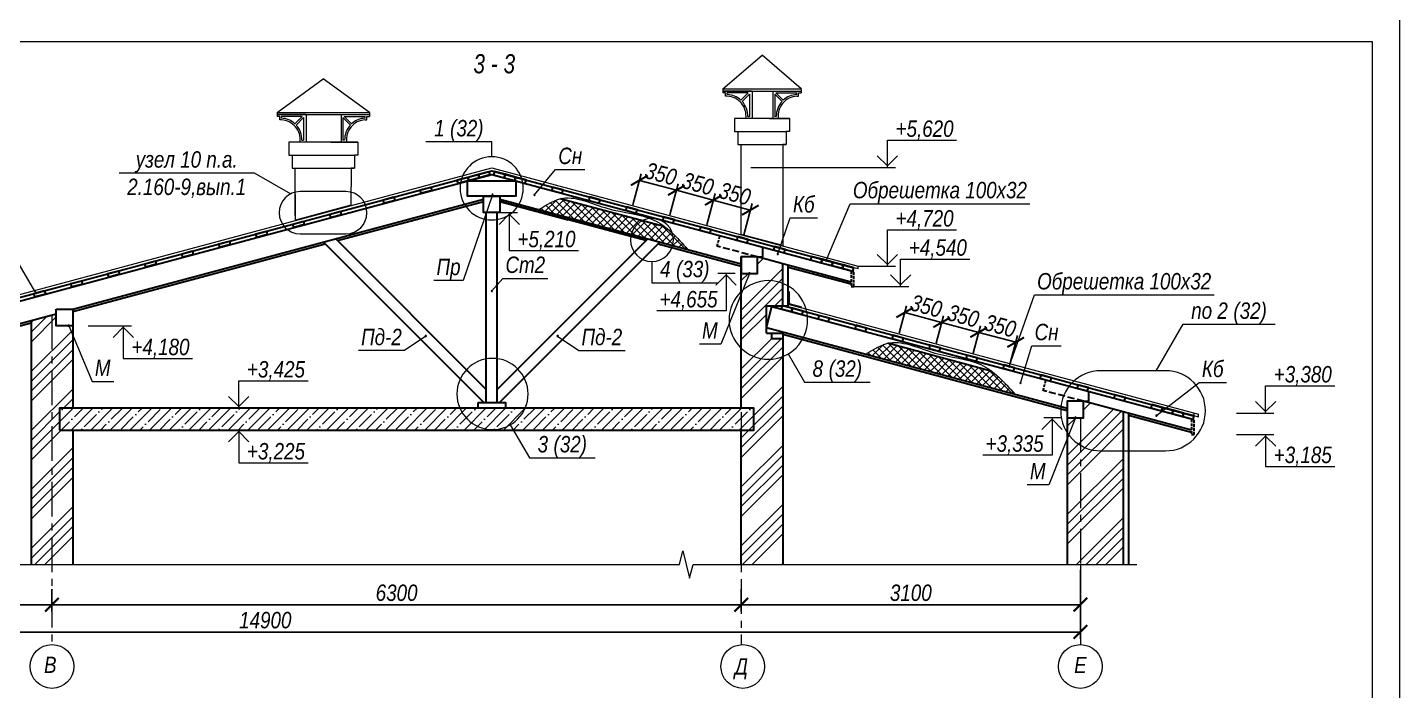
# Model space of a CAD drawing. Header units: millimetres. Extents: x 1582001 to 3303937, y 226471 to 491235.
# Drawn here: x 1892918 to 1918000, y 308583 to 320700 of the extents above; entities that cross this region are included whole.
import ezdxf
from ezdxf.enums import TextEntityAlignment as Align

# ---------------------------------------------------------------- set-up
doc = ezdxf.new("R2010")
doc.units = ezdxf.units.MM
doc.linetypes.add('CENTER', pattern=[50.8, 31.75, -6.35, 6.35, -6.35])
doc.linetypes.add('gost5', pattern=[7, 5, -2, 0])
doc.layers.get('Defpoints').update_dxf_attribs({"color": 255, "lineweight": 30})
doc.layers.add('Spezifikazia', color=250, linetype='Continuous')
for name, color, linetype, lineweight in [('Оси', 251, 'CENTER', 9), ('Размеры', 7, 'Continuous', 18), ('Стены', 244, 'Continuous', 30), ('тонкие', 163, 'Continuous', 20)]:
    doc.layers.add(name, color=color, linetype=linetype, lineweight=lineweight)
doc.styles.add('GOST 2.304', font='ARIALNI.TTF', dxfattribs={"width": 0.98, "height": 300})
doc.styles.get("Standard").update_dxf_attribs({"font": 'ARIALNI.TTF', "height": 300})
doc.styles.add('STYLE1', font='ARIALNI.TTF', dxfattribs={"height": 300})
doc.styles.add('Текст', font='ARIALNI.TTF')
doc.dimstyles.new('х2', dxfattribs={"dimscale": 100, "dimtxt": 2.5, "dimasz": 2.5, "dimexe": 1.25, "dimexo": 0.625, "dimtad": 1, "dimdec": 0, "dimlfac": 0.5, "dimtxsty": 'Standard', "dimblk": 'ARCHTICK', "dimcen": 2.5, "dimadec": 0, "dimazin": 0, "dimtfac": 1, "dimtdec": 0, "dimtmove": 0, "dimatfit": 3, "dimfxl": 0, "dimarcsym": 0})
pattern_1 = [(45, (479968.7, 46915.2), (-538.81537, 538.81537), []), (45, (480148.3, 46915.2), (-538.81537, 538.81537), []), (45, (480327.9, 46915.2), (-538.81537, 538.81537), []), (45, (480507.5, 46915.2), (-538.81537, 538.81537), [])]

# ---------------------------------------------------------------- blocks, each defined once
blk = doc.blocks.new('_ArchTick')
at = {"color": 0, "linetype": 'ByBlock', "const_width": 0.15}
blk.add_lwpolyline([(-0.5, -0.5), (0.5, 0.5)], dxfattribs=at)
blk = doc.blocks.new('*D1849')
at = {"layer": 'Defpoints', "color": 0, "lineweight": -3, "ltscale": 100, "transparency": 16777216}
for p in [(1885966, 310777), (1893366, 310497), (1893366, 310152)]:
    blk.add_point(p, dxfattribs=at)
at = {"layer": 'Размеры', "color": 0, "lineweight": -2, "ltscale": 100, "transparency": 16777216}
for p, q in [((1885966, 310715), (1885966, 310027)), ((1893366, 310434), (1893366, 310027)), ((1885966, 310152), (1893366, 310152))]:
    blk.add_line(p, q, dxfattribs=at)
at = {"layer": 'Размеры', "color": 0, "lineweight": -2, "ltscale": 100, "transparency": 16777216, "xscale": 250, "yscale": 250, "zscale": 250, "rotation": 180}
blk.add_blockref('_ArchTick', (1885966, 310152), dxfattribs=at)
at = {"layer": 'Размеры', "color": 0, "lineweight": -2, "ltscale": 100, "transparency": 16777216, "xscale": 250, "yscale": 250, "zscale": 250}
blk.add_blockref('_ArchTick', (1893366, 310152), dxfattribs=at)
at = {"layer": 'Размеры', "color": 0, "ltscale": 100, "transparency": 16777216, "insert": (1889666, 310368), "char_height": 300, "attachment_point": 5}
blk.add_mtext('3700', dxfattribs=at)
blk = doc.blocks.new('*D1850')
at = {"layer": 'Defpoints', "color": 0, "lineweight": -3, "ltscale": 100, "transparency": 16777216}
for p in [(1893366, 310497), (1905966, 310497), (1905966, 310152)]:
    blk.add_point(p, dxfattribs=at)
at = {"layer": 'Размеры', "color": 0, "lineweight": -2, "ltscale": 100, "transparency": 16777216}
for p, q in [((1893366, 310434), (1893366, 310027)), ((1905966, 310434), (1905966, 310027)), ((1893366, 310152), (1905966, 310152))]:
    blk.add_line(p, q, dxfattribs=at)
at = {"layer": 'Размеры', "color": 0, "lineweight": -2, "ltscale": 100, "transparency": 16777216, "xscale": 250, "yscale": 250, "zscale": 250, "rotation": 180}
blk.add_blockref('_ArchTick', (1893366, 310152), dxfattribs=at)
at = {"layer": 'Размеры', "color": 0, "lineweight": -2, "ltscale": 100, "transparency": 16777216, "xscale": 250, "yscale": 250, "zscale": 250}
blk.add_blockref('_ArchTick', (1905966, 310152), dxfattribs=at)
at = {"layer": 'Размеры', "color": 0, "ltscale": 100, "transparency": 16777216, "insert": (1899666, 310368), "char_height": 300, "attachment_point": 5}
blk.add_mtext('6300', dxfattribs=at)
blk = doc.blocks.new('*D1851')
at = {"layer": 'Defpoints', "color": 0, "lineweight": -3, "ltscale": 100, "transparency": 16777216}
for p in [(1912166, 310851), (1905966, 310497), (1912166, 310152)]:
    blk.add_point(p, dxfattribs=at)
at = {"layer": 'Размеры', "color": 0, "lineweight": -2, "ltscale": 100, "transparency": 16777216}
for p, q in [((1912166, 310788), (1912166, 310027)), ((1905966, 310434), (1905966, 310027)), ((1905966, 310152), (1912166, 310152))]:
    blk.add_line(p, q, dxfattribs=at)
at = {"layer": 'Размеры', "color": 0, "lineweight": -2, "ltscale": 100, "transparency": 16777216, "xscale": 250, "yscale": 250, "zscale": 250, "rotation": 180}
blk.add_blockref('_ArchTick', (1905966, 310152), dxfattribs=at)
at = {"layer": 'Размеры', "color": 0, "lineweight": -2, "ltscale": 100, "transparency": 16777216, "xscale": 250, "yscale": 250, "zscale": 250}
blk.add_blockref('_ArchTick', (1912166, 310152), dxfattribs=at)
at = {"layer": 'Размеры', "color": 0, "ltscale": 100, "transparency": 16777216, "insert": (1909066, 310368), "char_height": 300, "attachment_point": 5}
blk.add_mtext('3100', dxfattribs=at)
blk = doc.blocks.new('*D1852')
at = {"layer": 'Defpoints', "color": 0, "lineweight": -3, "ltscale": 100, "transparency": 16777216}
for p in [(1882366, 310381), (1912166, 310381), (1882366, 309652)]:
    blk.add_point(p, dxfattribs=at)
at = {"layer": 'Размеры', "color": 0, "lineweight": -2, "ltscale": 100, "transparency": 16777216}
for p, q in [((1882366, 310319), (1882366, 309527)), ((1912166, 310319), (1912166, 309527)), ((1912166, 309652), (1882366, 309652))]:
    blk.add_line(p, q, dxfattribs=at)
at = {"layer": 'Размеры', "color": 0, "lineweight": -2, "ltscale": 100, "transparency": 16777216, "xscale": 250, "yscale": 250, "zscale": 250, "rotation": 180}
blk.add_blockref('_ArchTick', (1882366, 309652), dxfattribs=at)
at = {"layer": 'Размеры', "color": 0, "lineweight": -2, "ltscale": 100, "transparency": 16777216, "xscale": 250, "yscale": 250, "zscale": 250}
blk.add_blockref('_ArchTick', (1912166, 309652), dxfattribs=at)
at = {"layer": 'Размеры', "color": 0, "ltscale": 100, "transparency": 16777216, "insert": (1897266, 309868), "char_height": 300, "attachment_point": 5}
blk.add_mtext('14900', dxfattribs=at)
blk = doc.blocks.new('*D1856')
at = {"layer": 'Defpoints', "color": 0, "lineweight": -3, "ltscale": 100, "transparency": 16777216}
for p in [(1904780, 317724), (1904644, 317214), (1905320, 317033)]:
    blk.add_point(p, dxfattribs=at)
at = {"layer": 'Размеры', "color": 0, "lineweight": -2, "ltscale": 100, "transparency": 16777216}
for p, q in [((1904660, 317275), (1904812, 317845)), ((1905456, 317543), (1904780, 317724)), ((1905336, 317093), (1905489, 317663))]:
    blk.add_line(p, q, dxfattribs=at)
at = {"layer": 'Размеры', "color": 0, "lineweight": -2, "ltscale": 100, "transparency": 16777216, "xscale": 250, "yscale": 250, "zscale": 250}
for p, rotation in [((1904780, 317724), 164.9999999999682), ((1905456, 317543), 344.9999999999682)]:
    blk.add_blockref('_ArchTick', p, dxfattribs=dict(at, rotation=rotation))
at = {"layer": 'Размеры', "color": 0, "ltscale": 100, "transparency": 16777216, "insert": (1905174, 317842), "char_height": 300, "attachment_point": 5, "rotation": 345}
blk.add_mtext('350', dxfattribs=at)
blk = doc.blocks.new('*D1857')
at = {"layer": 'Defpoints', "color": 0, "lineweight": -3, "ltscale": 100, "transparency": 16777216}
for p in [(1904104, 317905), (1903967, 317395), (1904644, 317214)]:
    blk.add_point(p, dxfattribs=at)
at = {"layer": 'Размеры', "color": 0, "lineweight": -2, "ltscale": 100, "transparency": 16777216}
for p, q in [((1903984, 317456), (1904136, 318026)), ((1904780, 317724), (1904104, 317905)), ((1904660, 317275), (1904812, 317845))]:
    blk.add_line(p, q, dxfattribs=at)
at = {"layer": 'Размеры', "color": 0, "lineweight": -2, "ltscale": 100, "transparency": 16777216, "xscale": 250, "yscale": 250, "zscale": 250}
for p, rotation in [((1904104, 317905), 164.9999999999682), ((1904780, 317724), 344.9999999999682)]:
    blk.add_blockref('_ArchTick', p, dxfattribs=dict(at, rotation=rotation))
at = {"layer": 'Размеры', "color": 0, "ltscale": 100, "transparency": 16777216, "insert": (1904498, 318023), "char_height": 300, "attachment_point": 5, "rotation": 345}
blk.add_mtext('350', dxfattribs=at)
blk = doc.blocks.new('*D1858')
at = {"layer": 'Defpoints', "color": 0, "lineweight": -3, "ltscale": 100, "transparency": 16777216}
for p in [(1906132, 317362), (1905320, 317033), (1905996, 316852)]:
    blk.add_point(p, dxfattribs=at)
at = {"layer": 'Размеры', "color": 0, "lineweight": -2, "ltscale": 100, "transparency": 16777216}
for p, q in [((1905336, 317093), (1905489, 317663)), ((1905456, 317543), (1906132, 317362)), ((1906012, 316912), (1906165, 317482))]:
    blk.add_line(p, q, dxfattribs=at)
at = {"layer": 'Размеры', "color": 0, "lineweight": -2, "ltscale": 100, "transparency": 16777216, "xscale": 250, "yscale": 250, "zscale": 250}
for p, rotation in [((1905456, 317543), 164.9999999999682), ((1906132, 317362), 344.9999999999682)]:
    blk.add_blockref('_ArchTick', p, dxfattribs=dict(at, rotation=rotation))
at = {"layer": 'Размеры', "color": 0, "ltscale": 100, "transparency": 16777216, "insert": (1905850, 317660), "char_height": 300, "attachment_point": 5, "rotation": 345}
blk.add_mtext('350', dxfattribs=at)
blk = doc.blocks.new('*D1859')
at = {"layer": 'Defpoints', "color": 0, "lineweight": -3, "ltscale": 100, "transparency": 16777216}
for p in [(1908954, 315490), (1908836, 315051), (1909513, 314869)]:
    blk.add_point(p, dxfattribs=at)
at = {"layer": 'Размеры', "color": 0, "lineweight": -2, "ltscale": 100, "transparency": 16777216}
for p, q in [((1908853, 315111), (1908987, 315611)), ((1909630, 315309), (1908954, 315490)), ((1909529, 314930), (1909663, 315430))]:
    blk.add_line(p, q, dxfattribs=at)
at = {"layer": 'Размеры', "color": 0, "lineweight": -2, "ltscale": 100, "transparency": 16777216, "xscale": 250, "yscale": 250, "zscale": 250}
for p, rotation in [((1908954, 315490), 164.9999999999682), ((1909630, 315309), 344.9999999999682)]:
    blk.add_blockref('_ArchTick', p, dxfattribs=dict(at, rotation=rotation))
at = {"layer": 'Размеры', "color": 0, "ltscale": 100, "transparency": 16777216, "insert": (1909348, 315608), "char_height": 300, "attachment_point": 5, "rotation": 345}
blk.add_mtext('350', dxfattribs=at)
blk = doc.blocks.new('*D1860')
at = {"layer": 'Defpoints', "color": 0, "lineweight": -3, "ltscale": 100, "transparency": 16777216}
for p in [(1910307, 315128), (1909513, 314869), (1910189, 314688)]:
    blk.add_point(p, dxfattribs=at)
at = {"layer": 'Размеры', "color": 0, "lineweight": -2, "ltscale": 100, "transparency": 16777216}
for p, q in [((1909529, 314930), (1909663, 315430)), ((1909630, 315309), (1910307, 315128)), ((1910205, 314749), (1910339, 315249))]:
    blk.add_line(p, q, dxfattribs=at)
at = {"layer": 'Размеры', "color": 0, "lineweight": -2, "ltscale": 100, "transparency": 16777216, "xscale": 250, "yscale": 250, "zscale": 250}
for p, rotation in [((1909630, 315309), 164.9999999999682), ((1910307, 315128), 344.9999999999682)]:
    blk.add_blockref('_ArchTick', p, dxfattribs=dict(at, rotation=rotation))
at = {"layer": 'Размеры', "color": 0, "ltscale": 100, "transparency": 16777216, "insert": (1910024, 315427), "char_height": 300, "attachment_point": 5, "rotation": 345}
blk.add_mtext('350', dxfattribs=at)
blk = doc.blocks.new('*D1861')
at = {"layer": 'Defpoints', "color": 0, "lineweight": -3, "ltscale": 100, "transparency": 16777216}
for p in [(1910983, 314947), (1910189, 314688), (1910865, 314507)]:
    blk.add_point(p, dxfattribs=at)
at = {"layer": 'Размеры', "color": 0, "lineweight": -2, "ltscale": 100, "transparency": 16777216}
for p, q in [((1910205, 314749), (1910339, 315249)), ((1910307, 315128), (1910983, 314947)), ((1910881, 314567), (1911015, 315068))]:
    blk.add_line(p, q, dxfattribs=at)
at = {"layer": 'Размеры', "color": 0, "lineweight": -2, "ltscale": 100, "transparency": 16777216, "xscale": 250, "yscale": 250, "zscale": 250}
for p, rotation in [((1910307, 315128), 164.9999999999682), ((1910983, 314947), 344.9999999999682)]:
    blk.add_blockref('_ArchTick', p, dxfattribs=dict(at, rotation=rotation))
at = {"layer": 'Размеры', "color": 0, "ltscale": 100, "transparency": 16777216, "insert": (1910700, 315246), "char_height": 300, "attachment_point": 5, "rotation": 345}
blk.add_mtext('350', dxfattribs=at)

msp = doc.modelspace()

# ---------------------------------------------------------------- hatches: boundary and pattern name
at = {"layer": 'Размеры', "ltscale": 100}
h = msp.add_hatch(dxfattribs=at)
h.set_pattern_fill('ANSI37', color=256, scale=30, style=0)
h.set_pattern_definition([(45, (479968.71, 46915.17), (-67.351921, 67.351921), []), (135, (479968.71, 46915.17), (-67.351921, -67.351921), [])])
edge = h.paths.add_edge_path()
edge.add_spline(control_points=[(1902674.8, 317572), (1902535.4, 317541.2), (1902400.9, 317458.5), (1902266.8, 317370.7)], knot_values=[50.5074039, 50.5074039, 50.5074039, 50.5074039, 504.7910459, 504.7910459, 504.7910459, 504.7910459], degree=3, periodic=0)
edge.add_line((1902266.8, 317370.7), (1904985.7, 316642.1))
edge.add_spline(control_points=[(1904985.7, 316642.1), (1904849.9, 316801.5), (1904710.9, 316954), (1904554.2, 317068.3)], knot_values=[2474.2385303, 2474.2385303, 2474.2385303, 2474.2385303, 3072.2961011, 3072.2961011, 3072.2961011, 3072.2961011], degree=3, periodic=0)
edge.add_line((1904554.2, 317068.3), (1902674.8, 317572))
h = msp.add_hatch(dxfattribs=at)
h.set_pattern_fill('ANSI34', color=256, scale=40, style=0)
h.set_pattern_definition(pattern_1)
h.paths.add_polyline_path([(1906724.3, 315011.1), (1906524.3, 315011.1), (1906524.3, 315111.1), (1906425, 315111.1), (1906425, 315611.1), (1906725, 315611.1), (1906725, 316383.2), (1906265, 316506.4), (1906265, 316206.4), (1905965.6, 316206.4), (1905965.6, 313743.7), (1906195, 313743.7), (1906195, 313343.7), (1905965.6, 313343.7), (1905965.6, 310887.7), (1906724.3, 310887.7)])
h = msp.add_hatch(dxfattribs=at)
h.set_pattern_fill('ANSI34', color=256, scale=40, style=0)
h.set_pattern_definition(pattern_1)
h.paths.add_polyline_path([(1893365.6, 310887.7), (1893745.6, 310887.7), (1893745.6, 313343.7), (1893505.6, 313343.7), (1893505.6, 313743.7), (1893745.6, 313743.7), (1893745.6, 315249.3), (1893445.6, 315249.3), (1893445.6, 315468.9), (1893365.6, 315447.5)])
h.paths.add_polyline_path([(1893365.6, 315447.5), (1892986.3, 315345.8), (1892986.3, 310887.7), (1893365.6, 310887.7)])
h = msp.add_hatch(dxfattribs=at)
h.set_pattern_fill('ANSI37', color=256, scale=30, style=0)
h.set_pattern_definition([(45, (485947.59, 44273.09), (-67.351921, 67.351921), []), (135, (485947.59, 44273.09), (-67.351921, -67.351921), [])])
edge = h.paths.add_edge_path()
edge.add_spline(control_points=[(1908653.7, 314930), (1908514.3, 314899.1), (1908379.8, 314816.4), (1908245.7, 314728.6)], knot_values=[50.5074039, 50.5074039, 50.5074039, 50.5074039, 504.7910459, 504.7910459, 504.7910459, 504.7910459], degree=3, periodic=0)
edge.add_line((1908245.7, 314728.6), (1910964.6, 314000.1))
edge.add_spline(control_points=[(1910964.6, 314000.1), (1910828.8, 314159.4), (1910689.8, 314311.9), (1910533.1, 314426.3)], knot_values=[2474.2385303, 2474.2385303, 2474.2385303, 2474.2385303, 3072.2961011, 3072.2961011, 3072.2961011, 3072.2961011], degree=3, periodic=0)
edge.add_line((1910533.1, 314426.3), (1908653.7, 314930))
h = msp.add_hatch(dxfattribs=at)
h.set_pattern_fill('ANSI34', color=256, scale=40, style=0)
h.set_pattern_definition(pattern_1)
h.paths.add_polyline_path([(1912165.6, 310887.7), (1912945.6, 310887.7), (1912945.6, 313676.3), (1912225.6, 313869.2), (1912225.6, 313569.2), (1912165.6, 313569.2)])
h.paths.add_polyline_path([(1911925.6, 310887.7), (1912165.6, 310887.7), (1912165.6, 313569.2), (1911925.6, 313569.2)])
h = msp.add_hatch(dxfattribs=at)
h.set_pattern_fill('ANSI35', color=256, scale=40, style=0)
h.set_pattern_definition([(45, (479968.71, 46915.17), (-179.605122, 179.605122), []), (45, (480148.32, 46915.17), (-179.605122, 179.605122), [317.5, -63.5, 0, -63.5])])
h.paths.add_polyline_path([(1893505.6, 313743.7), (1893505.6, 313343.7), (1905965.6, 313343.7), (1905965.6, 313743.7)])
h.paths.add_polyline_path([(1905965.6, 313343.7), (1906195, 313343.7), (1906195, 313743.7), (1905965.6, 313743.7)])

# ---------------------------------------------------------------- linework, layer by layer
at = {"layer": 'Spezifikazia', "lineweight": 18, "ltscale": 500}
for points in [[(1876000.3, 320955), (1918000.3, 320955), (1918000.3, 291255.1), (1876000.3, 291255.1)], [(1878000.3, 291755.1), (1878000.3, 320444.9), (1917500.3, 320444.9), (1917500.3, 291755.1)]]:
    msp.add_lwpolyline(points, close=True, dxfattribs=at)
at = {"layer": 'Оси', "ltscale": 20}
for p, q in [((1905965.6, 315701), (1905965.6, 309423.4)), ((1893365.6, 315447.5), (1893365.6, 309423.4)), ((1912165.6, 313569.2), (1912165.6, 310887.2)), ((1912165.6, 310882.2), (1912165.6, 309423.4))]:
    msp.add_line(p, q, dxfattribs=at)
at = {"layer": 'Оси', "linetype": 'Continuous', "ltscale": 100}
for centre in [(1893365.6, 309023.4), (1893365.6, 309023.4), (1905994.4, 309023.4), (1905994.4, 309023.4), (1912165.6, 309023.4), (1912165.6, 309023.4)]:
    msp.add_circle(centre, 400, dxfattribs=at)
at = {"layer": 'Размеры', "lineweight": 5}
for p, q in [((1905631.8, 319578.2), (1906346.8, 320196)), ((1907061.8, 319578.2), (1906346.8, 320196)), ((1897480.7, 319146.3), (1898325.6, 319764.1)), ((1899170.6, 319146.3), (1898325.6, 319764.1)), ((1905631.8, 319578.2), (1907061.8, 319578.2)), ((1905631.8, 319578.2), (1905631.8, 319538.2)), ((1907061.8, 319578.2), (1907061.8, 319538.2)), ((1905631.8, 319538.2), (1906971.4, 319538.2)), ((1906164.2, 319538.2), (1905631.8, 319538.2)), ((1905631.8, 319538.2), (1905631.8, 319506.2)), ((1905679.9, 319506.2), (1905631.8, 319506.2)), ((1905679.9, 319442.2), (1905679.9, 319506.2)), ((1905711.9, 319442.2), (1905679.9, 319442.2)), ((1905711.9, 319442.2), (1905679.9, 319442.2)), ((1906093.5, 319506.2), (1905711.9, 319506.2)), ((1905711.9, 319474.2), (1905711.9, 319506.2)), ((1906093.5, 319506.2), (1905958.9, 319371.7)), ((1906116.2, 319483.6), (1905981.6, 319349.1)), ((1906116.2, 319483.6), (1906116.2, 319070.5)), ((1906164.2, 319538.2), (1906164.2, 319038.5)), ((1906529.4, 319538.2), (1907061.8, 319538.2)), ((1906551.4, 319038.5), (1906551.4, 319538.2)), ((1906577.4, 319483.6), (1906712, 319349.1)), ((1906577.4, 319483.6), (1906577.4, 319070.5)), ((1906600.1, 319506.2), (1906734.7, 319371.7)), ((1906600.1, 319506.2), (1906981.7, 319506.2)), ((1906981.7, 319474.2), (1906981.7, 319506.2)), ((1906981.7, 319442.2), (1907013.7, 319442.2)), ((1907013.7, 319506.2), (1907061.8, 319506.2)), ((1907013.7, 319442.2), (1907013.7, 319506.2)), ((1907061.8, 319538.2), (1907061.8, 319506.2)), ((1897480.7, 319146.3), (1899170.6, 319146.3)), ((1897480.7, 319146.3), (1897480.7, 319106.3)), ((1897480.7, 319106.3), (1899080.2, 319106.3)), ((1898013, 319106.3), (1897480.7, 319106.3)), ((1897480.7, 319106.3), (1897480.7, 319074.3)), ((1897528.7, 319074.3), (1897480.7, 319074.3)), ((1897528.7, 319010.3), (1897528.7, 319074.3)), ((1897942.4, 319074.3), (1897560.7, 319074.3)), ((1897560.7, 319042.3), (1897560.7, 319074.3)), ((1897942.4, 319074.3), (1897807.7, 318939.8)), ((1897965, 319051.7), (1897830.5, 318917.2)), ((1897965, 319051.7), (1897965, 318638.6)), ((1898013, 319106.3), (1898013, 318606.6)), ((1898638.3, 319106.3), (1899170.6, 319106.3)), ((1898660.2, 318606.6), (1898660.2, 319106.3)), ((1898686.3, 319051.7), (1898820.8, 318917.2)), ((1898686.3, 319051.7), (1898686.3, 318638.6)), ((1898708.9, 319074.3), (1898843.5, 318939.8)), ((1898708.9, 319074.3), (1899090.5, 319074.3)), ((1899090.5, 319042.3), (1899090.5, 319074.3)), ((1899122.5, 319074.3), (1899170.6, 319074.3)), ((1899122.5, 319010.3), (1899122.5, 319074.3)), ((1899170.6, 319146.3), (1899170.6, 319106.3)), ((1899170.6, 319106.3), (1899170.6, 319074.3)), ((1906086.3, 319070.5), (1906116.2, 319070.5)), ((1906605, 319070.5), (1906575.1, 319070.5)), ((1897560.7, 319010.3), (1897528.7, 319010.3)), ((1897560.7, 319010.3), (1897528.7, 319010.3)), ((1899090.5, 319010.3), (1899122.5, 319010.3)), ((1906164.2, 319038.5), (1906051.8, 319038.5)), ((1906527.1, 319038.5), (1906639.4, 319038.5)), ((1898954.5, 318606.6), (1897694.5, 318606.6)), ((1897694.5, 318606.6), (1897694.5, 318366.6)), ((1898013, 318606.6), (1897900.7, 318606.6)), ((1897935.1, 318638.6), (1897965, 318638.6)), ((1898636, 318606.6), (1898748.3, 318606.6)), ((1898713.8, 318638.6), (1898684, 318638.6)), ((1897694.5, 318366.6), (1898894.5, 318366.6)), ((1897754.5, 318366.6), (1897754.5, 318126.6)), ((1897754.5, 318126.6), (1898894.5, 318126.6)), ((1897814.5, 317261.6), (1897814.5, 318126.6))]:
    msp.add_line(p, q, dxfattribs=at)
at = {"layer": 'Размеры', "lineweight": 5, "ltscale": 100}
for p, q in [((1906845.6, 319038.5), (1905845.6, 319038.5)), ((1905845.6, 319038.5), (1905845.6, 318798.5)), ((1905845.6, 318798.5), (1906785.6, 318798.5)), ((1905905.6, 318798.5), (1905905.6, 318558.5)), ((1905905.6, 318558.5), (1906785.6, 318558.5))]:
    msp.add_line(p, q, dxfattribs=at)
at = {"layer": 'Размеры', "ltscale": 100}
for p, q in [((1901405.2, 318609.6), (1900203.1, 318609.6)), ((1901405.2, 318337), (1901405.2, 318609.6)), ((1897067.5, 318038), (1894592, 318038)), ((1897726.7, 317657.4), (1897067.5, 318038)), ((1898738.4, 317700.6), (1897904.1, 317700.6)), ((1897904.1, 316927.7), (1898738.4, 316927.7)), ((1904333.5, 316423.9), (1904333.5, 316034.9)), ((1906265, 316506.4), (1905965, 316506.4)), ((1906265, 316206.4), (1905965, 316206.4)), ((1904333.5, 316034.9), (1905535.6, 316034.9)), ((1913552.2, 314427), (1914042, 315275.2)), ((1914042, 315275.2), (1915724, 315275.2)), ((1906821.3, 314733.7), (1907119.9, 314216.5)), ((1913720.7, 314427), (1912538.8, 314427)), ((1907119.9, 314216.5), (1908324.8, 314216.5)), ((1901305, 313843.7), (1901505, 313843.7)), ((1901463.5, 313743.7), (1901475.7, 313731.6)), ((1914245.6, 313601.3), (1914245.6, 313653)), ((1901744.6, 313439.2), (1902093.4, 312834.9)), ((1902093.4, 312834.9), (1903296, 312834.9)), ((1912538.8, 312963.5), (1913720.7, 312963.5))]:
    msp.add_line(p, q, dxfattribs=at)
at = {"layer": 'Размеры', "linetype": 'Continuous', "ltscale": 100}
for p, q in [((1908637.1, 318140.6), (1908637.1, 318640.6)), ((1908637.1, 318640.6), (1909901.2, 318640.6)), ((1908451.3, 318354.7), (1908637.1, 318168.9)), ((1908637.1, 318168.9), (1908823, 318354.7)), ((1902186.8, 317638.4), (1902572.3, 318103.5)), ((1902572.3, 318103.5), (1903109.4, 318103.5)), ((1906143.4, 318140.6), (1908787.1, 318140.6)), ((1901419.4, 317643.3), (1900884.9, 316073.8)), ((1901405, 317315.7), (1901875.6, 317315.7)), ((1901725.6, 317315.7), (1901725.6, 316623.4)), ((1907517.7, 316444), (1907957.1, 317477.9)), ((1907957.1, 317477.9), (1911241.5, 317477.9)), ((1901725.6, 317287.4), (1901539.7, 317101.6)), ((1901911.4, 317101.6), (1901725.6, 317287.4)), ((1906634.7, 316560.7), (1906860.6, 317218.6)), ((1906860.6, 317218.6), (1907361.7, 317218.6)), ((1908637.1, 316338.6), (1908637.1, 317002)), ((1908637.1, 317002), (1909901.2, 317002)), ((1893073.7, 315849.4), (1892585.6, 316685.3)), ((1901725.6, 316623.4), (1902989.7, 316623.4)), ((1908451.3, 316552.8), (1908637.1, 316366.9)), ((1908637.1, 316366.9), (1908823, 316552.8)), ((1908104.3, 316338.6), (1908787.1, 316338.6)), ((1908879.9, 315968.4), (1908879.9, 316468.4)), ((1908879.9, 316468.4), (1910144, 316468.4)), ((1900884.9, 316073.8), (1900345.8, 316073.8)), ((1901406.8, 315886.6), (1901606.3, 316113.6)), ((1901606.3, 316113.6), (1902433.7, 316113.6)), ((1905688.6, 316178.1), (1905502.8, 315992.3)), ((1905855.9, 316206.4), (1905538.6, 316206.4)), ((1906115, 316206.4), (1905595.4, 314913.8)), ((1905688.6, 316206.4), (1905688.6, 315524.3)), ((1905874.5, 315992.3), (1905688.6, 316178.1)), ((1908694, 316182.5), (1908879.9, 315996.7)), ((1908879.9, 315996.7), (1909065.7, 316182.5)), ((1908024.3, 315968.4), (1909029.9, 315968.4)), ((1910864.9, 314507.1), (1911324.6, 315812.5)), ((1911324.6, 315812.5), (1914609, 315812.5)), ((1905688.6, 315524.3), (1904422.3, 315524.3)), ((1893672.1, 315249.3), (1894101.2, 314231.8)), ((1894025.7, 315249.3), (1894818.9, 315249.3)), ((1894668.9, 315221), (1894483, 315035.1)), ((1894668.9, 315249.3), (1894668.9, 314651.7)), ((1894854.7, 315035.1), (1894668.9, 315221)), ((1900199.5, 315060.7), (1899813.2, 314793.9)), ((1902610.4, 315060.7), (1902996.7, 314793.9)), ((1899813.2, 314793.9), (1898967.8, 314793.9)), ((1902996.7, 314793.9), (1903842.2, 314793.9)), ((1905595.4, 314913.8), (1905200.5, 314913.8)), ((1911071.3, 314202), (1911279.1, 314884.3)), ((1911279.1, 314884.3), (1911816.2, 314884.3)), ((1894668.9, 314651.7), (1895933, 314651.7)), ((1894101.2, 314231.8), (1894496.1, 314231.8)), ((1896780.7, 313743.7), (1896780.7, 314243.7)), ((1896780.7, 314243.7), (1898047.1, 314243.7)), ((1913556.2, 313606.9), (1914336.8, 314211.8)), ((1914336.8, 314211.8), (1914837.9, 314211.8)), ((1915550.2, 313653), (1915550.2, 314153)), ((1915550.2, 314153), (1916814.3, 314153)), ((1896594.8, 313957.9), (1896780.7, 313772)), ((1896780.7, 313772), (1896966.5, 313957.9)), ((1915364.4, 313867.2), (1915550.2, 313681.3)), ((1915550.2, 313681.3), (1915736.1, 313867.2)), ((1894286.9, 313743.7), (1896930.7, 313743.7)), ((1911649.3, 313540.9), (1911463.5, 313355.1)), ((1911816.5, 313569.2), (1911499.3, 313569.2)), ((1912075.6, 313569.2), (1911588.8, 312342.8)), ((1911649.3, 313569.2), (1911649.3, 312887.1)), ((1911835.2, 313355.1), (1911649.3, 313540.9)), ((1915017.4, 313653), (1915700.2, 313653)), ((1896137.6, 313343.7), (1896930.7, 313343.7)), ((1896780.7, 313315.4), (1896594.8, 313129.6)), ((1896780.7, 313343.7), (1896780.7, 312746.1)), ((1896966.5, 313129.6), (1896780.7, 313315.4)), ((1915017.4, 313261.3), (1915700.2, 313261.3)), ((1915550.2, 313233.1), (1915364.4, 313047.2)), ((1915550.2, 313261.3), (1915550.2, 312679.4)), ((1915736.1, 313047.2), (1915550.2, 313233.1)), ((1911649.3, 312887.1), (1910382.9, 312887.1)), ((1896780.7, 312746.1), (1898047.1, 312746.1)), ((1915550.2, 312679.4), (1916816.6, 312679.4)), ((1911588.8, 312342.8), (1911193.9, 312342.8))]:
    msp.add_line(p, q, dxfattribs=at)
at = {"layer": 'Размеры', "ltscale": 50}
for p, q in [((1904835.5, 310887.7), (1904898, 311137.7)), ((1904898, 311137.7), (1905023, 310637.7)), ((1889670.5, 310887.7), (1896875.3, 310887.7)), ((1896725.3, 310887.7), (1896875.3, 310887.7)), ((1896875.3, 310887.7), (1897025.3, 310887.7)), ((1896875.3, 310887.7), (1904835.5, 310887.7)), ((1905023, 310637.7), (1905085.5, 310887.7)), ((1905085.5, 310887.7), (1913045.6, 310887.7)), ((1913045.6, 310887.7), (1913195.6, 310887.7))]:
    msp.add_line(p, q, dxfattribs=at)
at = {"layer": 'Размеры', "lineweight": 5, "ltscale": 100}
msp.add_lwpolyline([(1906485.6, 319038.5), (1906845.6, 319038.5), (1906845.6, 318798.5), (1906785.6, 318798.5), (1906785.6, 318558.5), (1906725.6, 318558.5)], dxfattribs=at)
at = {"layer": 'Размеры', "lineweight": 5}
msp.add_lwpolyline([(1898464.5, 318606.6), (1898954.5, 318606.6), (1898954.5, 318366.6), (1898894.5, 318366.6), (1898894.5, 318126.6), (1898834.5, 318126.6)], dxfattribs=at)
at = {"layer": 'Размеры', "lineweight": 5, "ltscale": 100}
msp.add_lwpolyline([(1905965.6, 318558.5), (1906725.6, 318558.5), (1906725.6, 316715.1), (1905965.6, 316918.7)], close=True, dxfattribs=at)
at = {"layer": 'Размеры', "lineweight": 5}
msp.add_lwpolyline([(1897814.5, 318126.6), (1898834.5, 318126.6), (1898826.9, 317449.6), (1897815.6, 317178.6)], close=True, dxfattribs=at)
for centre, radius, start, end in [((1905693.9, 319082), 392.6, 47.53964, 87.36429), ((1905693.9, 319082), 360.6, 353.07123, 87.13022), ((1905693.9, 319082), 392.6, 358.321, 42.86852), ((1906999.8, 319082), 392.6, 137.13148, 181.679), ((1906999.8, 319082), 360.6, 92.86978, 186.92877), ((1906999.8, 319082), 392.6, 92.63571, 132.46036), ((1897542.7, 318650.1), 392.6, 47.53964, 87.36429), ((1897542.7, 318650.1), 360.6, 353.07123, 87.13022), ((1897542.7, 318650.1), 392.6, 358.321, 42.86852), ((1899108.6, 318650.1), 392.6, 137.13148, 181.679), ((1899108.6, 318650.1), 360.6, 92.86978, 186.92877), ((1899108.6, 318650.1), 392.6, 92.63571, 132.46036)]:
    msp.add_arc(centre, radius, start, end, dxfattribs=at)
at = {"layer": 'Размеры', "ltscale": 100}
for centre, radius, start, end in [((1901405.2, 317760), 577, 0, 180), ((1897904.1, 317314.1), 386.5, 90, 270), ((1898738.4, 317314.1), 386.5, 270, 90), ((1901405.2, 317760), 577, 180, 0), ((1904333.5, 316816.9), 393, 0, 180), ((1904333.5, 316816.9), 393, 180, 0), ((1906462.2, 315355.6), 718.1, 0, 180), ((1906462.2, 315355.6), 718.1, 180, 0), ((1901419.3, 314002.4), 650.4, 0, 180), ((1912538.8, 313695.3), 731.7, 90, 270), ((1913720.7, 313695.3), 731.7, 270, 90), ((1901419.3, 314002.4), 650.4, 180, 0)]:
    msp.add_arc(centre, radius, start, end, dxfattribs=at)
at = {"layer": 'Размеры', "linetype": 'Continuous', "ltscale": 100}
for centre, start, end in [((1901419.4, 317643.3), 0, 180), ((1901419.4, 317643.3), 180, 0), ((1902186.8, 317638.4), 0, 180), ((1902186.8, 317638.4), 180, 0), ((1906634.7, 316560.7), 0, 180), ((1906634.7, 316560.7), 180, 0), ((1907517.7, 316444), 0, 180), ((1907517.7, 316444), 180, 0), ((1906115, 316206.4), 0, 180), ((1906115, 316206.4), 180, 0), ((1893073.7, 315849.4), 0, 180), ((1893073.7, 315849.4), 180, 0), ((1901406.8, 315886.6), 0, 180), ((1901406.8, 315886.6), 180, 0), ((1893672.1, 315249.3), 0, 180), ((1893672.1, 315249.3), 180, 0), ((1900199.5, 315060.7), 0, 180), ((1900199.5, 315060.7), 180, 0), ((1902610.4, 315060.7), 0, 180), ((1902610.4, 315060.7), 180, 0), ((1910864.9, 314507.1), 0, 180), ((1910864.9, 314507.1), 180, 0), ((1911071.3, 314202), 0, 180), ((1911071.3, 314202), 180, 0), ((1912075.6, 313569.2), 0, 180), ((1912075.6, 313569.2), 180, 0), ((1913556.2, 313606.9), 0, 180), ((1913556.2, 313606.9), 180, 0)]:
    msp.add_arc(centre, 12.5, start, end, dxfattribs=at)
at = {"layer": 'Размеры', "ltscale": 100}
for points in [[(1902266.8, 317370.7), (1902411.1, 317465.2), (1902805, 317706.1), (1903528.6, 317320.1), (1904401.4, 317286.5), (1904798, 316862.4), (1904985.7, 316642.1)], [(1908245.7, 314728.6), (1908390, 314823.2), (1908783.9, 315064), (1909507.5, 314678.1), (1910380.3, 314644.5), (1910776.9, 314220.3), (1910964.6, 314000.1)]]:
    msp.add_open_spline(points, degree=3, knots=[50.5074039, 50.5074039, 50.5074039, 50.5074039, 539.5912033, 1380.2269051, 2245.6646016, 3072.2961011, 3072.2961011, 3072.2961011, 3072.2961011], dxfattribs=at)
at = {"layer": 'Стены'}
for p, q in [((1901305, 313843.7), (1901305, 317315.7)), ((1901505, 313843.7), (1901505, 317315.7)), ((1901305, 314085.1), (1898552.8, 316837.3)), ((1901505, 314085.1), (1904257.2, 316837.3)), ((1901263.5, 313843.7), (1898329.7, 316777.6)), ((1901546.4, 313843.7), (1904480.2, 316777.6)), ((1906361.5, 316506.4), (1906361.5, 316687.6)), ((1905965.6, 313743.7), (1905965.6, 316506.4)), ((1906265, 316506.4), (1906361.5, 316506.4)), ((1906725, 315616.4), (1906725, 316383.2)), ((1906825, 315611.1), (1906825, 316356.4)), ((1893745.6, 315549.3), (1893745.6, 313743.7)), ((1906425, 315111.1), (1906425, 315611.1)), ((1906425, 315611.1), (1906825, 315611.1)), ((1906425, 315216.4), (1906528.5, 315602.8)), ((1906528.5, 315602.8), (1914216.1, 313542.9)), ((1906744.7, 315611.1), (1914232.7, 313604.7)), ((1892986.3, 315345.8), (1892986.3, 310887.2)), ((1906425, 315216.4), (1911925.6, 313742.5)), ((1906425, 315111.1), (1906724.3, 315111.1)), ((1906724.3, 315111.1), (1906724.3, 310887.7)), ((1906724.3, 315094.8), (1911925.6, 313701.1)), ((1912322.2, 313869.2), (1912322.2, 314050.4)), ((1912225.6, 313869.2), (1912322.2, 313869.2)), ((1911925.6, 313742.5), (1911925.6, 310887.2)), ((1912945.6, 313676.3), (1912945.6, 310887.2)), ((1913045.6, 313649.5), (1913045.6, 310887.7)), ((1893745.6, 313343.7), (1893745.6, 310887.2)), ((1905965.6, 310887.7), (1905965.6, 313343.7))]:
    msp.add_line(p, q, dxfattribs=at)
at = {"layer": 'Стены', "linetype": 'gost5', "ltscale": 10}
for p, q in [((1905526.1, 316704.4), (1905577.9, 316897.6)), ((1911486.8, 314067.2), (1911538.6, 314260.4))]:
    msp.add_line(p, q, dxfattribs=at)
at = {"layer": 'Стены', "linetype": 'gost5', "ltscale": 25}
for p, q in [((1906265, 316506.4), (1905526.1, 316704.4)), ((1912225.6, 313869.2), (1911486.8, 314067.2))]:
    msp.add_line(p, q, dxfattribs=at)
at = {"layer": 'Стены'}
for points in [[(1880285.6, 312423.1), (1901405, 318082), (1908024.3, 316308.3)], [(1880285.6, 312356.8), (1901405, 318015.7), (1908024.3, 316242.1)], [(1893745.6, 315549.3), (1901255, 317561.4)], [(1901555, 317561.4), (1905965, 316379.7)], [(1902658.3, 317576.5), (1904554.2, 317068.3)], [(1898585.4, 316804.7), (1901255, 317520)], [(1904224.5, 316804.7), (1901555, 317520)], [(1901555, 317520), (1902804.9, 317185.1)], [(1893745.6, 315507.9), (1898362.3, 316744.9)], [(1904447.6, 316744.9), (1905965, 316338.3)], [(1906724.3, 316383.3), (1906265, 316506.4)], [(1907974.3, 316048.4), (1906724.3, 316383.3)], [(1907974.3, 316007), (1906825, 316314.9)], [(1886205.6, 313528.9), (1893445.6, 315468.9)], [(1886205.6, 313487.5), (1892986.3, 315304.4)], [(1908637.2, 314934.4), (1910533.1, 314426.3)], [(1912945.6, 313676.3), (1912225.6, 313869.2)], [(1914195.6, 313341.3), (1912945.6, 313676.3)], [(1914195.6, 313299.9), (1913046.3, 313607.9)]]:
    msp.add_lwpolyline(points, dxfattribs=at)
for points in [[(1901353.9, 318068.3), (1901370.5, 318006.5), (1901177.3, 317954.7), (1901160.8, 318016.5)], [(1901456, 318068.3), (1901439.4, 318006.5), (1901632.6, 317954.7), (1901649.2, 318016.5)], [(1900967.6, 317964.8), (1900984.1, 317902.9), (1900790.9, 317851.2), (1900774.4, 317913)], [(1900964.5, 317898.7), (1901845.4, 317898.7), (1901845.4, 317615.7), (1900964.5, 317615.7)], [(1901160.8, 318016.5), (1901177.3, 317954.7), (1900984.1, 317902.9), (1900967.6, 317964.8)], [(1901649.2, 318016.5), (1901632.6, 317954.7), (1901825.8, 317902.9), (1901842.4, 317964.8)], [(1901842.4, 317964.8), (1901825.8, 317902.9), (1902019, 317851.2), (1902035.5, 317913)], [(1899615.3, 317602.4), (1899631.8, 317540.6), (1899438.7, 317488.8), (1899422.1, 317550.6)], [(1900291.4, 317783.6), (1900308, 317721.8), (1900114.8, 317670), (1900098.2, 317731.8)], [(1901255, 317615.7), (1901555, 317615.7), (1901555, 317315.7), (1901255, 317315.7)], [(1902518.5, 317783.6), (1902501.9, 317721.8), (1902695.1, 317670), (1902711.7, 317731.8)], [(1903194.6, 317602.4), (1903178.1, 317540.6), (1903371.3, 317488.8), (1903387.8, 317550.6)], [(1898638.2, 317340.4), (1898654.8, 317278.5), (1898461.6, 317226.8), (1898445, 317288.6)], [(1903870.8, 317421.2), (1903854.2, 317359.4), (1904047.4, 317307.7), (1904064, 317369.5)], [(1897962.1, 317159.2), (1897978.6, 317097.4), (1897785.5, 317045.6), (1897768.9, 317107.4)], [(1904546.9, 317240.1), (1904530.4, 317178.2), (1904723.6, 317126.5), (1904740.1, 317188.3)], [(1905223.1, 317058.9), (1905206.5, 316997.1), (1905399.7, 316945.3), (1905416.3, 317007.1)], [(1896609.8, 316796.8), (1896626.4, 316735), (1896433.2, 316683.3), (1896416.6, 316745.1)], [(1897285.9, 316978), (1897302.5, 316916.2), (1897109.3, 316864.4), (1897092.8, 316926.3)], [(1905899.2, 316877.7), (1905882.7, 316815.9), (1906075.9, 316764.1), (1906092.4, 316826)], [(1895933.6, 316615.7), (1895950.2, 316553.8), (1895757, 316502.1), (1895740.5, 316563.9)], [(1906575.4, 316696.5), (1906558.8, 316634.7), (1906752, 316583), (1906768.6, 316644.8)], [(1895257.5, 316434.5), (1895274.1, 316372.7), (1895080.9, 316320.9), (1895064.3, 316382.7)], [(1906265, 316506.4), (1905965, 316506.4), (1905965, 316206.4), (1906265, 316206.4)], [(1907251.5, 316515.4), (1907235, 316453.6), (1907428.2, 316401.8), (1907444.7, 316463.6)], [(1907444.7, 316463.6), (1907428.2, 316401.8), (1907621.3, 316350), (1907637.9, 316411.8)], [(1907637.9, 316411.8), (1907621.3, 316350), (1907814.5, 316298.3), (1907831.1, 316360.1)], [(1907831.1, 316360.1), (1907814.5, 316298.3), (1908007.7, 316246.5), (1908024.3, 316308.3)], [(1893905.2, 316072.1), (1893921.8, 316010.3), (1893728.6, 315958.6), (1893712, 316020.4)], [(1894581.3, 316253.3), (1894597.9, 316191.5), (1894404.7, 316139.7), (1894388.2, 316201.6)], [(1893229, 315891), (1893245.6, 315829.2), (1893052.4, 315777.4), (1893035.9, 315839.2)], [(1893445.6, 315549.3), (1893745.6, 315549.3), (1893745.6, 315249.3), (1893445.6, 315249.3)], [(1906711.4, 315620.1), (1906694.9, 315558.2), (1906888, 315506.5), (1906904.6, 315568.3)], [(1906904.6, 315568.3), (1906888, 315506.5), (1907081.2, 315454.7), (1907097.8, 315516.5)], [(1907387.6, 315438.9), (1907371, 315377.1), (1907564.2, 315325.3), (1907580.8, 315387.1)], [(1906724.3, 315011.1), (1906524.3, 315011.1), (1906524.3, 315111.1), (1906724.3, 315111.1)], [(1908063.7, 315257.7), (1908047.2, 315195.9), (1908240.3, 315144.1), (1908256.9, 315205.9)], [(1908739.9, 315076.5), (1908723.3, 315014.7), (1908916.5, 314962.9), (1908933.1, 315024.8)], [(1909416, 314895.4), (1909399.4, 314833.5), (1909592.6, 314781.8), (1909609.2, 314843.6)], [(1910092.2, 314714.2), (1910075.6, 314652.4), (1910268.8, 314600.6), (1910285.3, 314662.4)], [(1910768.3, 314533), (1910751.7, 314471.2), (1910944.9, 314419.4), (1910961.5, 314481.2)], [(1911444.5, 314351.8), (1911427.9, 314290), (1911621.1, 314238.3), (1911637.6, 314300.1)], [(1912120.6, 314170.7), (1912104, 314108.8), (1912297.2, 314057.1), (1912313.8, 314118.9)], [(1901155, 313843.7), (1901655, 313843.7), (1901655, 313743.7), (1901155, 313743.7)], [(1912225.6, 313869.2), (1911925.6, 313869.2), (1911925.6, 313569.2), (1912225.6, 313569.2)], [(1912796.8, 313989.5), (1912780.2, 313927.7), (1912973.4, 313875.9), (1912989.9, 313937.7)], [(1912796.8, 313989.5), (1912780.2, 313927.7), (1912973.4, 313875.9), (1912989.9, 313937.7)], [(1913472.9, 313808.3), (1913456.3, 313746.5), (1913649.5, 313694.7), (1913666.1, 313756.6)], [(1913472.9, 313808.3), (1913456.3, 313746.5), (1913649.5, 313694.7), (1913666.1, 313756.6)], [(1893505.6, 313343.7), (1906195, 313343.7), (1906195, 313743.7), (1893505.6, 313743.7)], [(1913666.1, 313756.6), (1913649.5, 313694.7), (1913842.7, 313643), (1913859.3, 313704.8)], [(1913666.1, 313756.6), (1913649.5, 313694.7), (1913842.7, 313643), (1913859.3, 313704.8)], [(1913859.3, 313704.8), (1913842.7, 313643), (1914035.9, 313591.2), (1914052.5, 313653)], [(1913859.3, 313704.8), (1913842.7, 313643), (1914035.9, 313591.2), (1914052.5, 313653)], [(1914052.5, 313653), (1914035.9, 313591.2), (1914229.1, 313539.4), (1914245.6, 313601.3)], [(1914052.5, 313653), (1914035.9, 313591.2), (1914229.1, 313539.4), (1914245.6, 313601.3)]]:
    msp.add_lwpolyline(points, close=True, dxfattribs=at)
at = {"layer": 'Стены', "linetype": 'gost5', "ltscale": 10}
for points in [[(1907974.3, 315968.4), (1908024.3, 315968.4), (1908024.3, 316242.1), (1907974.3, 316242.1)], [(1914195.6, 313261.3), (1914245.6, 313261.3), (1914245.6, 313535), (1914195.6, 313535)]]:
    msp.add_lwpolyline(points, close=True, dxfattribs=at)
at = {"layer": 'тонкие', "ltscale": 100}
for p, q in [((1901405, 318133.7), (1908104.3, 316338.6)), ((1908104.3, 316286.9), (1908024.3, 316308.3)), ((1908104.3, 316286.9), (1908104.3, 316338.6)), ((1906825, 315641.4), (1914325.6, 313631.6)), ((1914325.6, 313579.8), (1914245.6, 313601.3)), ((1914325.6, 313579.8), (1914325.6, 313631.6))]:
    msp.add_line(p, q, dxfattribs=at)
for points in [[(1880205.6, 312401.4), (1880205.6, 312453.4), (1901405, 318133.7), (1908037.2, 316356.6)], [(1907074.1, 315589.6), (1906848.9, 315651.2), (1906848.9, 315872.8)]]:
    msp.add_lwpolyline(points, dxfattribs=at)

# ---------------------------------------------------------------- texts
at = {"layer": 'Spezifikazia', "ltscale": 500, "style": 'STYLE1', "width": 0.95}
msp.add_text('3 - 3', height=350, dxfattribs=at).set_placement((1901070, 319861.9))
at = {"layer": 'Оси', "linetype": 'Continuous', "ltscale": 100, "style": 'GOST 2.304'}
for s, p in [('В', (1893336.1, 309053.5)), ('Д', (1905968, 309023.4)), ('Е', (1912166.4, 309049.7))]:
    msp.add_text(s, height=297.2, dxfattribs=at).set_placement(p, align=Align.MIDDLE_CENTER)
at = {"layer": 'Размеры', "ltscale": 100}
for s, p in [('1', (1900353.1, 318709.6)), ('(32)', (1900644.2, 318709.6)), ('узел 10 п.а.', (1894898, 318138)), ('2.160-9,вып.1', (1894742, 317638)), ('4', (1904483.5, 316134.9)), ('(33)', (1904774.6, 316134.9)), ('по 2', (1914192, 315375.2)), ('(32)', (1914963, 315375.2)), ('8', (1907269.9, 314316.5)), ('(32)', (1907563.7, 314316.5)), ('3', (1902243.4, 312934.9)), ('(32)', (1902535, 312934.9))]:
    msp.add_text(s, height=300, dxfattribs=at).set_placement(p)
at = {"layer": 'Размеры', "linetype": 'Continuous', "ltscale": 100}
for s, p in [('+5,620', (1908787.1, 318700.6)), ('+4,720', (1908787.1, 317062)), ('+5,210', (1901875.6, 316683.4)), ('+4,540', (1909029.9, 316528.4)), ('+4,655', (1904472.3, 315584.3)), ('+4,180', (1894818.9, 314711.7)), ('+3,425', (1896930.7, 314303.7)), ('+3,380', (1915700.2, 314213)), ('+3,225', (1896930.7, 312806.1)), ('+3,335', (1910432.9, 312947.1)), ('+3,185', (1915700.2, 312739.4))]:
    msp.add_text(s, height=300, dxfattribs=at).set_placement(p)
at = {"layer": 'Размеры', "linetype": 'Continuous', "ltscale": 100, "style": 'Текст'}
for s, p in [('Сн', (1902622.3, 318203.5)), ('Обрешетка 100х32', (1908007.1, 317577.9)), ('Кб', (1906910.6, 317318.6)), ('Пр', (1900395.8, 316173.8)), ('Ст2', (1901656.3, 316213.6)), ('Обрешетка 100х32', (1911374.6, 315912.5)), ('М', (1905250.5, 315013.8)), ('Сн', (1911329.1, 314984.3)), ('Пд-2', (1899017.8, 314893.9)), ('Пд-2', (1903046.7, 314893.9)), ('М', (1894151.2, 314331.8)), ('Кб', (1914386.8, 314311.8)), ('М', (1911243.9, 312442.8))]:
    msp.add_text(s, height=300, dxfattribs=at).set_placement(p)

# ---------------------------------------------------------------- dimensions: what is measured, and where the dimension line sits
at = {"layer": 'Размеры', "ltscale": 100}
for p1, p2, distance, override, picture, middle in [((1904643.5, 317214.2), (1903967.4, 317395.4), -527.7, {"dimscale": 100, "dimlfac": 0.5, "dimtxsty": 'Standard', "dimblk1": 'ArchTick', "dimblk2": 'ArchTick', "dimsah": 1, "dimtmove": 0, "dimtolj": 0}, '*D1857', (1904497.9, 318022.8)), ((1905319.7, 317033), (1904643.5, 317214.2), -527.7, {"dimscale": 100, "dimlfac": 0.5, "dimtxsty": 'Standard', "dimblk1": 'ArchTick', "dimblk2": 'ArchTick', "dimsah": 1, "dimtmove": 0, "dimtolj": 0}, '*D1856', (1905174, 317841.6)), ((1905319.7, 317033), (1905995.8, 316851.8), 527.7, {"dimscale": 100}, '*D1858', (1905850.2, 317660.4)), ((1909512.6, 314869.5), (1908836.5, 315050.6), -455.3, {"dimscale": 100, "dimlfac": 0.5, "dimtxsty": 'Standard', "dimblk1": 'ArchTick', "dimblk2": 'ArchTick', "dimsah": 1, "dimtmove": 0, "dimtolj": 0}, '*D1859', (1909348.2, 315608.2)), ((1909512.6, 314869.5), (1910188.8, 314688.3), 455.3, {"dimscale": 100, "dimlfac": 0.5, "dimtxsty": 'Standard', "dimblk1": 'ArchTick', "dimblk2": 'ArchTick', "dimsah": 1, "dimtmove": 0, "dimtolj": 0}, '*D1860', (1910024.3, 315427)), ((1910188.8, 314688.3), (1910864.9, 314507.1), 455.3, {"dimscale": 100, "dimlfac": 0.5, "dimtxsty": 'Standard', "dimblk1": 'ArchTick', "dimblk2": 'ArchTick', "dimsah": 1, "dimtmove": 0, "dimtolj": 0}, '*D1861', (1910700.5, 315245.8))]:
    dim = msp.add_aligned_dim(p1=p1, p2=p2, distance=distance, dimstyle='х2', override=override, dxfattribs=at)
    dim.commit()
    dim.dimension.update_dxf_attribs({"geometry": picture, "text_midpoint": middle})
for base, p1, p2, override, picture, middle in [((1893365.6, 310152.4), (1885965.6, 310777.4), (1893365.6, 310496.6), {"dimscale": 100}, '*D1849', (1889665.6, 310368)), ((1912165.6, 310152.4), (1905965.6, 310496.6), (1912165.6, 310850.5), {"dimscale": 100, "dimlfac": 0.5, "dimtxsty": 'Standard', "dimblk1": 'ArchTick', "dimblk2": 'ArchTick', "dimsah": 1, "dimtmove": 0, "dimtolj": 0}, '*D1851', (1909065.6, 310368)), ((1905965.6, 310152.4), (1893365.6, 310496.6), (1905965.6, 310496.6), {"dimscale": 100, "dimlfac": 0.5, "dimtxsty": 'Standard', "dimblk1": 'ArchTick', "dimblk2": 'ArchTick', "dimsah": 1, "dimtmove": 0, "dimtolj": 0}, '*D1850', (1899665.6, 310368)), ((1882365.6, 309652.4), (1912165.6, 310381.5), (1882365.6, 310381.5), {"dimscale": 100, "dimlfac": 0.5, "dimtxsty": 'Standard', "dimblk1": 'ArchTick', "dimblk2": 'ArchTick', "dimsah": 1, "dimtmove": 0, "dimtolj": 0}, '*D1852', (1897265.6, 309868.1))]:
    dim = msp.add_linear_dim(base=base, p1=p1, p2=p2, dimstyle='х2', override=override, dxfattribs=at)
    dim.commit()
    dim.dimension.update_dxf_attribs({"geometry": picture, "text_midpoint": middle})

doc.saveas('drawing.dxf')
